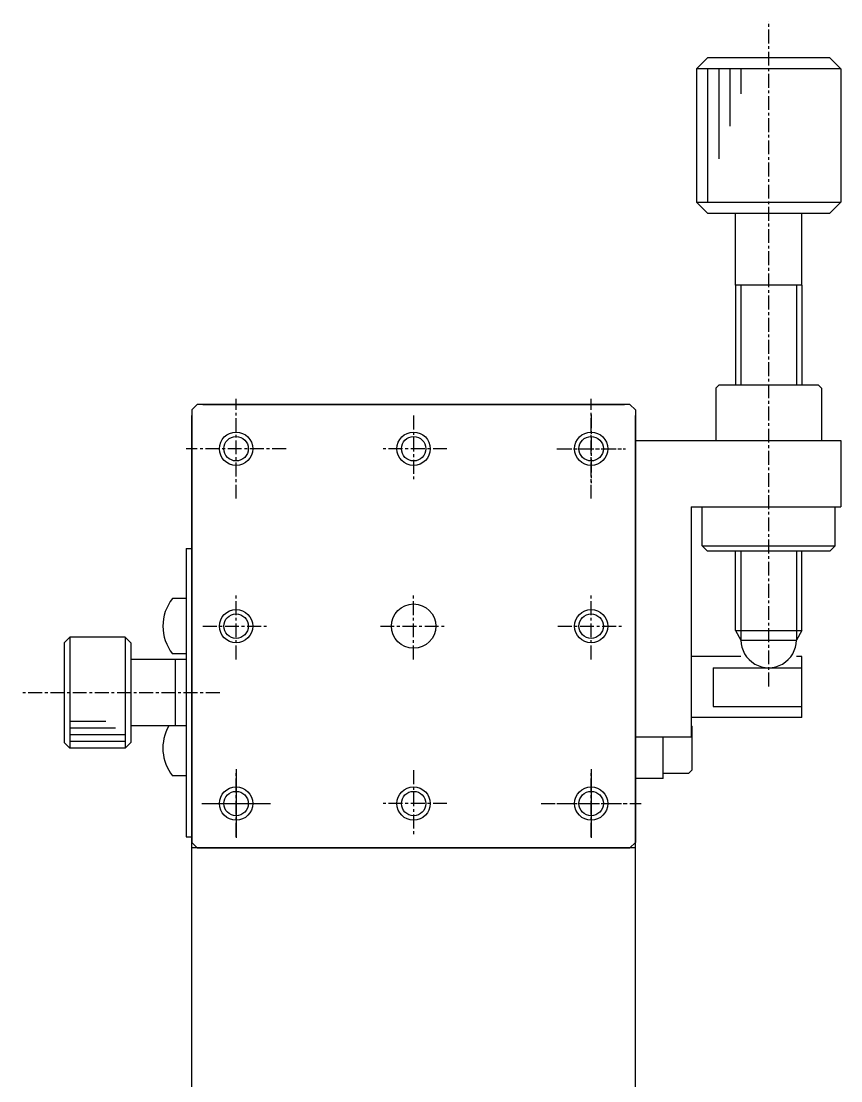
# Model space of a CAD drawing. Extents: x 382 to 585, y 37 to 232.
# Drawn here: x 382.5 to 456.4, y 132.9 to 228.5 of the extents above; entities that cross this region are included whole.
import ezdxf

# ---------------------------------------------------------------- set-up
doc = ezdxf.new("R2010")
doc.units = 0
doc.linetypes.add('CENTER', pattern=[2, 1.25, -0.25, 0.25, -0.25])
doc.layers.get('0').update_dxf_attribs({"linetype": 'CONTINUOUS'})
doc.layers.add('006', color=7, linetype='CONTINUOUS')
doc.layers.add('CENTER', color=1, linetype='CENTER')

msp = doc.modelspace()

# ---------------------------------------------------------------- linework, layer by layer
at = {"color": 7, "linetype": 'CONTINUOUS'}
for p, q in [((444.366, 225.147), (443.366, 224.147)), ((455.366, 225.147), (444.366, 225.147)), ((455.366, 225.147), (456.366, 224.147)), ((443.366, 224.147), (443.366, 212.147)), ((456.366, 224.147), (443.366, 224.147)), ((456.366, 224.147), (456.366, 212.147)), ((444.366, 211.147), (443.366, 212.147)), ((443.366, 212.147), (456.366, 212.147)), ((455.366, 211.147), (456.366, 212.147)), ((444.366, 211.147), (455.366, 211.147)), ((446.866, 204.647), (446.866, 211.147)), ((452.866, 204.647), (452.866, 211.147)), ((446.866, 204.647), (446.866, 195.647)), ((452.866, 204.647), (446.866, 204.647)), ((452.866, 204.647), (452.866, 195.647)), ((445.416, 195.647), (445.116, 195.347)), ((445.116, 195.347), (445.116, 190.647)), ((445.416, 195.647), (454.316, 195.647)), ((454.316, 195.647), (454.616, 195.347)), ((454.616, 195.347), (454.616, 190.647)), ((397.866, 193.397), (398.366, 193.897)), ((397.866, 193.397), (397.866, 154.397)), ((437.366, 193.897), (398.366, 193.897)), ((398.866, 193.897), (436.866, 193.897)), ((437.366, 193.897), (437.866, 193.397)), ((437.866, 193.397), (437.866, 154.397)), ((397.866, 119.897), (397.866, 192.897)), ((437.866, 119.897), (437.866, 192.897)), ((443.866, 181.147), (443.866, 184.647)), ((455.866, 181.147), (455.866, 184.647)), ((397.366, 180.897), (397.866, 180.897)), ((397.366, 180.897), (397.366, 154.897)), ((444.366, 180.647), (443.866, 181.147)), ((443.866, 181.147), (455.866, 181.147)), ((455.366, 180.647), (444.366, 180.647)), ((446.866, 173.513), (446.866, 180.647)), ((452.866, 173.513), (452.866, 180.647)), ((455.366, 180.647), (455.866, 181.147)), ((397.366, 176.397), (396.144, 176.397)), ((446.866, 173.513), (447.366, 172.647)), ((446.866, 173.513), (452.866, 173.513)), ((452.866, 173.513), (452.366, 172.647)), ((386.366, 172.397), (386.866, 172.897)), ((386.366, 172.397), (386.366, 163.397)), ((391.866, 172.897), (386.866, 172.897)), ((386.866, 172.897), (386.866, 162.897)), ((391.866, 172.897), (392.366, 172.397)), ((391.866, 172.897), (391.866, 162.897)), ((392.366, 172.397), (392.366, 163.397)), ((447.366, 172.647), (452.366, 172.647)), ((397.366, 171.397), (396.144, 171.397)), ((447.366, 171.147), (442.866, 171.147)), ((452.866, 171.147), (452.366, 171.147)), ((452.866, 165.647), (452.866, 171.147)), ((397.366, 170.897), (392.366, 170.897)), ((396.366, 170.897), (396.366, 164.897)), ((444.866, 170.147), (452.866, 170.147)), ((444.866, 170.147), (444.866, 166.647)), ((444.866, 166.647), (452.866, 166.647)), ((452.866, 165.647), (442.866, 165.647)), ((397.366, 164.897), (392.366, 164.897)), ((442.866, 164.947), (442.966, 164.847)), ((442.966, 160.947), (442.966, 164.847)), ((440.366, 160.147), (440.366, 163.897)), ((386.866, 162.897), (386.366, 163.397)), ((391.866, 162.897), (386.866, 162.897)), ((392.366, 163.397), (391.866, 162.897)), ((401.866, 160.997), (401.866, 154.797)), ((433.866, 160.997), (433.866, 154.797)), ((440.366, 160.647), (442.666, 160.647)), ((442.966, 160.947), (442.666, 160.647)), ((397.366, 160.397), (396.144, 160.397)), ((440.366, 160.147), (437.866, 160.147)), ((397.366, 154.897), (397.866, 154.897)), ((398.366, 153.897), (397.866, 154.397)), ((437.866, 153.897), (397.866, 153.897)), ((398.366, 153.897), (437.366, 153.897)), ((437.866, 154.397), (437.366, 153.897))]:
    msp.add_line(p, q, dxfattribs=at)
at = {"color": 3, "linetype": 'CONTINUOUS'}
for p, q in [((444.366, 224.147), (444.366, 212.147)), ((445.366, 224.147), (445.366, 216.031)), ((446.366, 224.147), (446.366, 218.976)), ((447.366, 224.147), (447.366, 221.913)), ((447.366, 204.647), (447.366, 195.647)), ((452.366, 204.647), (452.366, 195.647)), ((447.366, 180.647), (447.366, 172.647)), ((452.366, 180.647), (452.366, 172.647)), ((390.132, 165.297), (386.866, 165.297)), ((391.002, 164.697), (386.866, 164.697)), ((391.866, 164.097), (386.866, 164.097)), ((391.866, 163.497), (386.866, 163.497)), ((398.766, 157.897), (404.966, 157.897))]:
    msp.add_line(p, q, dxfattribs=at)
for centre in [(401.866, 189.897), (417.866, 189.897), (433.866, 189.897), (401.866, 173.897), (433.866, 173.897), (401.866, 157.897), (417.866, 157.897), (433.866, 157.897)]:
    msp.add_circle(centre, 1.5, dxfattribs=at)
at = {"color": 7, "linetype": 'CONTINUOUS'}
for centre, radius in [((401.866, 189.897), 1.1), ((417.866, 189.897), 1.1), ((433.866, 189.897), 1.1), ((417.866, 173.897), 2), ((401.866, 173.897), 1.1), ((433.866, 173.897), 1.1), ((401.866, 157.897), 1.1), ((417.866, 157.897), 1.1), ((433.866, 157.897), 1.1)]:
    msp.add_circle(centre, radius, dxfattribs=at)
for centre, radius, start, end in [((399.266, 173.897), 4, 141.31781, 218.68219), ((449.866, 172.647), 2.5, 179.99997, 0), ((399.266, 162.897), 4, 149.99998, 218.68219)]:
    msp.add_arc(centre, radius, start, end, dxfattribs=at)
at = {"layer": '006'}
for p, q in [((437.866, 190.647), (456.366, 190.647)), ((456.366, 190.647), (456.366, 184.647)), ((442.866, 184.647), (456.366, 184.647)), ((442.866, 184.647), (442.866, 163.897)), ((442.866, 163.897), (437.866, 163.897))]:
    msp.add_line(p, q, dxfattribs=at)
at = {"layer": 'CENTER', "color": 1, "linetype": 'CENTER'}
for p, q in [((449.866, 168.455), (449.866, 228.457)), ((401.866, 185.397), (401.866, 194.397)), ((433.866, 185.397), (433.866, 194.397)), ((417.866, 192.897), (417.866, 186.897)), ((433.866, 192.997), (433.866, 186.797)), ((406.366, 189.897), (397.366, 189.897)), ((420.866, 189.897), (414.866, 189.897)), ((430.766, 189.897), (436.966, 189.897)), ((430.866, 189.897), (436.866, 189.897)), ((401.866, 170.897), (401.866, 176.897)), ((417.866, 170.897), (417.866, 176.897)), ((433.866, 170.897), (433.866, 176.897)), ((398.866, 173.897), (404.866, 173.897)), ((414.866, 173.897), (420.866, 173.897)), ((430.866, 173.897), (436.866, 173.897)), ((400.39, 167.897), (382.498, 167.897)), ((401.866, 154.897), (401.866, 160.897)), ((417.866, 160.897), (417.866, 154.897)), ((433.866, 154.897), (433.866, 160.897)), ((398.866, 157.897), (404.866, 157.897)), ((420.866, 157.897), (414.866, 157.897)), ((429.366, 157.897), (438.366, 157.897)), ((430.766, 157.897), (436.966, 157.897)), ((430.866, 157.897), (436.866, 157.897))]:
    msp.add_line(p, q, dxfattribs=at)

doc.saveas('drawing.dxf')
